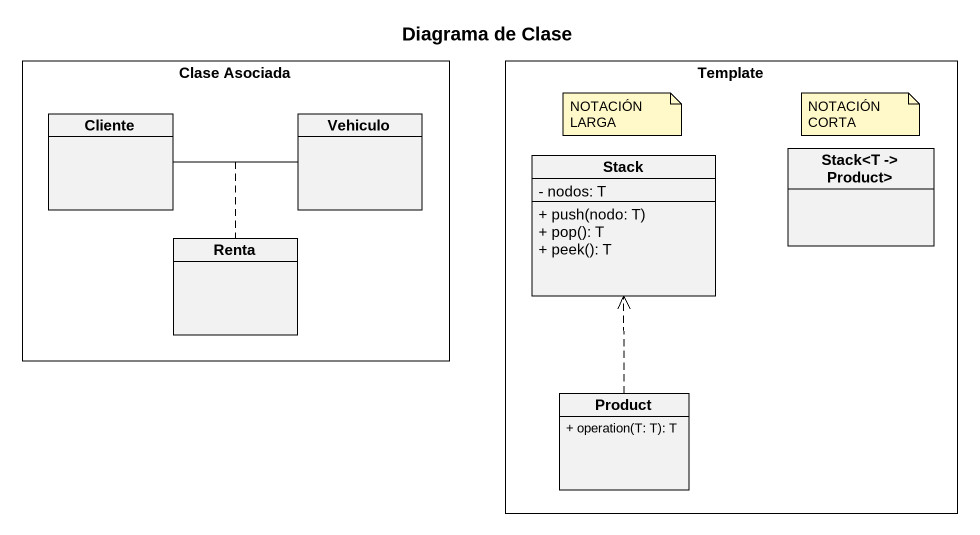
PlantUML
@startuml
title Diagrama de Clase
hide circle
hide empty members
skinparam classAttributeIconSize 0
rectangle "Clase Asociada" as Clase_Asociada {
  class Cliente
  class Vehiculo
  class Renta
}
rectangle Template {
  class "Stack" as Stack_ {
    - nodos: T
    + push(nodo: T)
    + pop(): T
    + peek(): T
  }
  class "Stack<T -> Product>" as Stack_T_Product
  class Product {
    + operation(T: T): T
  }
}
Cliente -right- Vehiculo
(Cliente, Vehiculo) .. Renta
Product .up.> Stack_
note as N1
  NOTACIÓN LARGA
end note
note as N2
  NOTACIÓN CORTA
end note
@enduml
